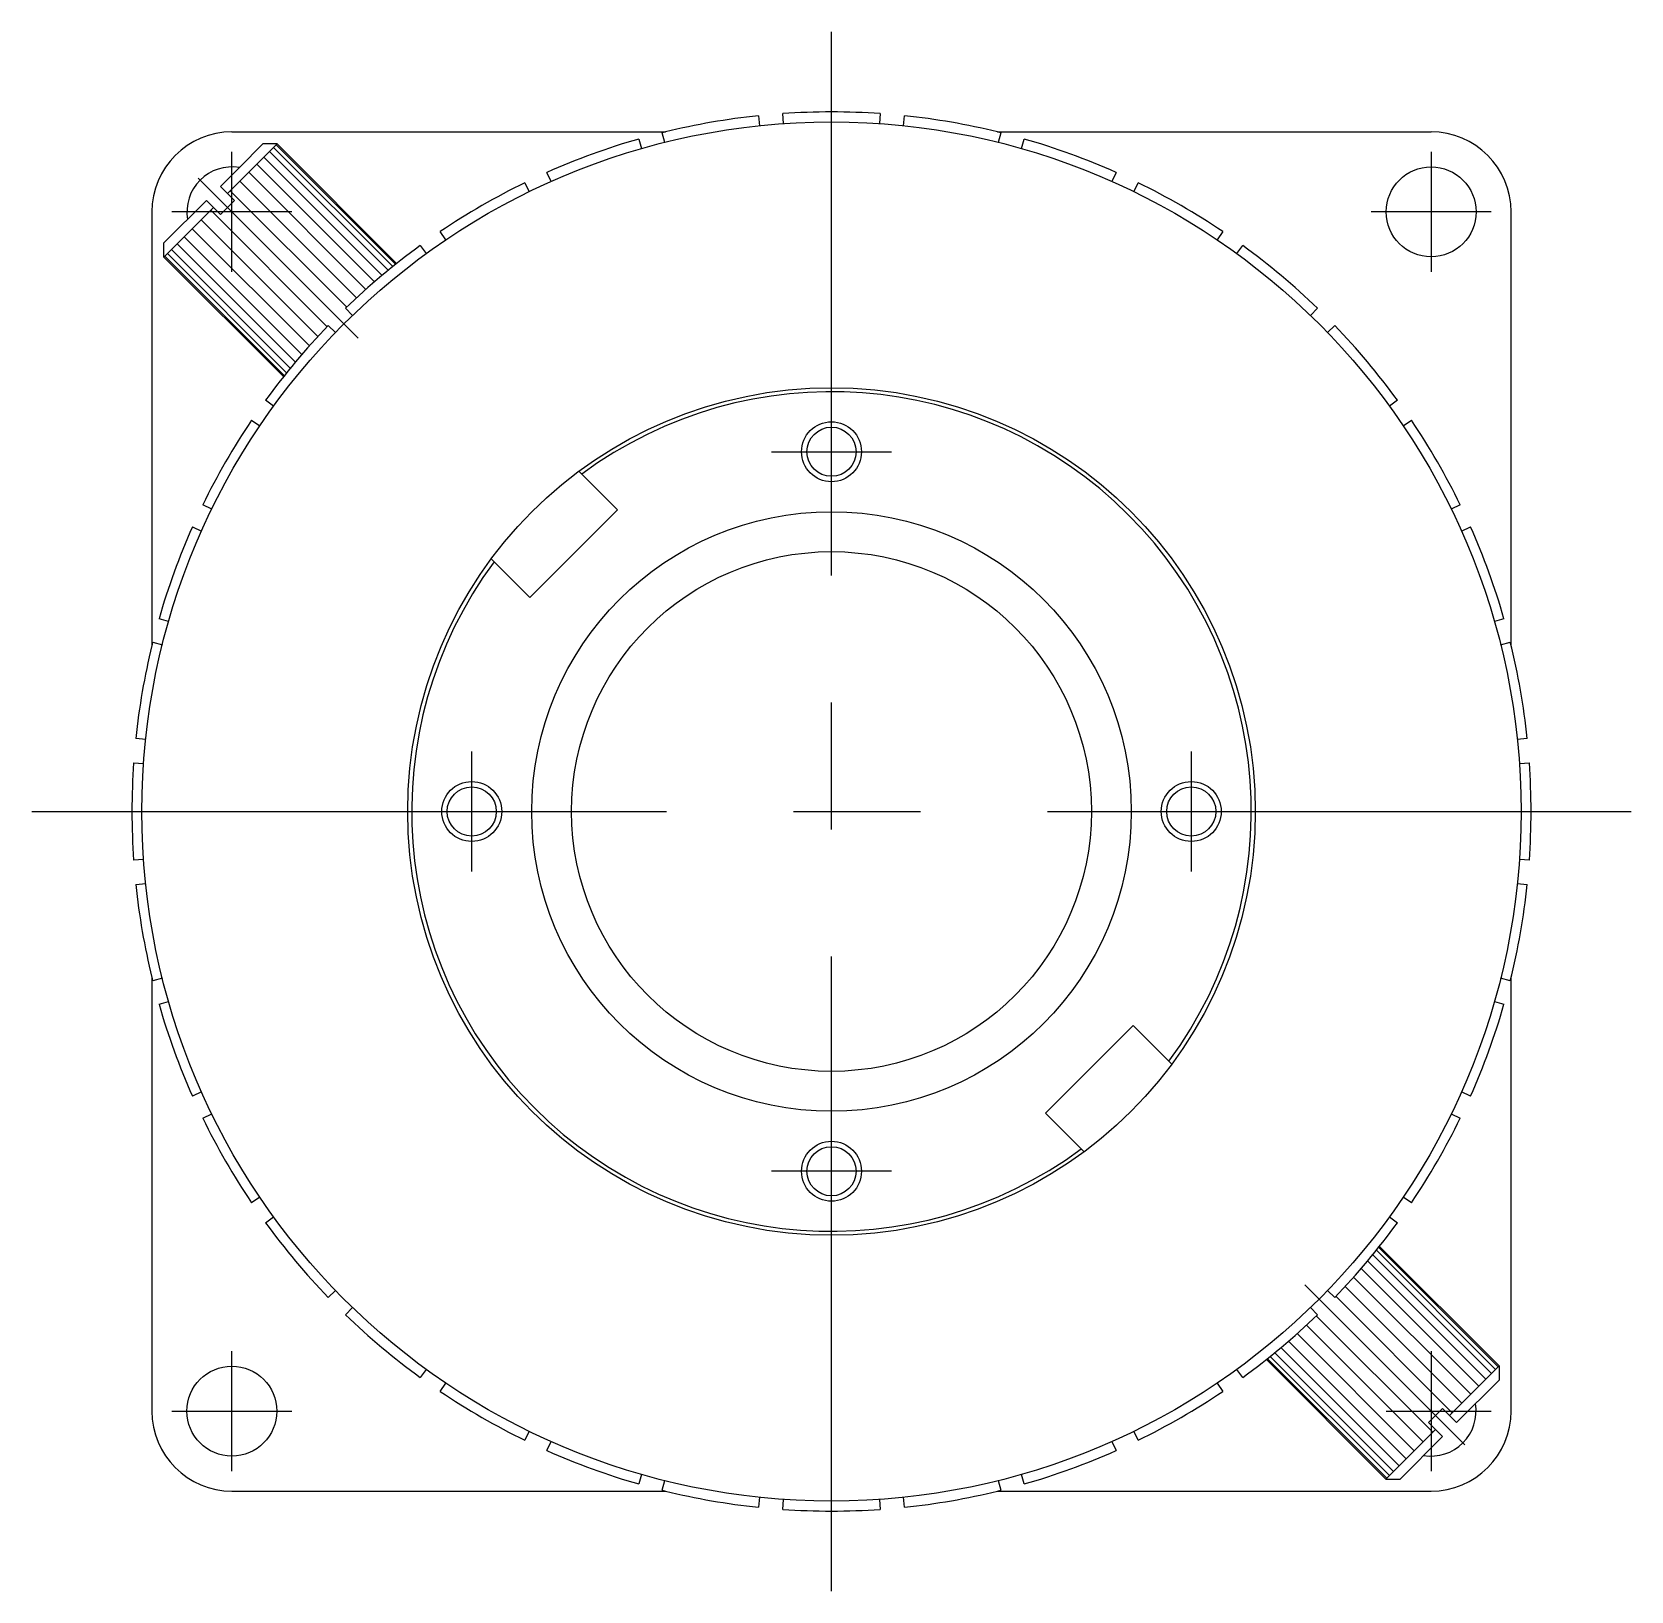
# Model space of a CAD drawing. Extents: x 10 to 127, y 10 to 351.
# Drawn here: x 44 to 124, y 273 to 351 of the extents above; entities that cross this region are included whole.
import ezdxf

# ---------------------------------------------------------------- set-up
doc = ezdxf.new("R2010")
doc.units = 0
doc.linetypes.add('CENTER', pattern=[50.8, 31.75, -6.35, 6.35, -6.35])
doc.layers.get('0').update_dxf_attribs({"linetype": 'CONTINUOUS'})
doc.layers.add('CENTER', color=1, linetype='CENTER')

msp = doc.modelspace()

# ---------------------------------------------------------------- linework, layer by layer
at = {"color": 7, "linetype": 'CONTINUOUS'}
for p, q in [((80.342, 346.808), (80.394, 346.311)), ((81.593, 346.416), (81.559, 346.915)), ((81.593, 346.416), (81.559, 346.915)), ((81.593, 346.416), (81.593, 346.416)), ((86.441, 346.915), (86.407, 346.416)), ((86.441, 346.915), (86.407, 346.416)), ((86.407, 346.416), (86.407, 346.416)), ((87.606, 346.311), (87.658, 346.808)), ((54, 346), (75.693, 346)), ((54, 346), (54, 346)), ((74.353, 345.644), (74.491, 345.164)), ((75.654, 345.475), (75.533, 345.96)), ((87.606, 346.311), (87.606, 346.311)), ((92.307, 346), (114, 346)), ((92.467, 345.96), (92.346, 345.475)), ((93.509, 345.164), (93.647, 345.644)), ((55.553, 345.397), (54.375, 344.219)), ((55.881, 345.018), (54.399, 343.536)), ((56.26, 345.397), (55.553, 345.397)), ((56.09, 345.226), (55.881, 345.018)), ((56.217, 345.354), (56.09, 345.226)), ((56.26, 345.397), (56.217, 345.354)), ((56.26, 345.397), (62.242, 339.415)), ((92.346, 345.475), (92.346, 345.475)), ((93.509, 345.164), (93.509, 345.164)), ((54.375, 344.219), (53.432, 343.275)), ((53.432, 343.275), (53.785, 342.922)), ((54.399, 343.536), (53.923, 343.059)), ((68.657, 343.458), (68.876, 343.008)), ((69.968, 343.517), (69.764, 343.974)), ((98.236, 343.974), (98.032, 343.517)), ((98.032, 343.517), (98.032, 343.517)), ((99.124, 343.008), (99.343, 343.458)), ((52.725, 342.568), (50.603, 340.447)), ((52.725, 342.568), (53.432, 341.861)), ((54.139, 342.568), (53.432, 341.861)), ((53.923, 343.059), (53.785, 342.922)), ((53.785, 342.922), (54.139, 342.568)), ((50, 342), (50, 320.307)), ((52.464, 341.601), (51.265, 340.402)), ((52.941, 342.077), (52.464, 341.601)), ((53.078, 342.215), (52.941, 342.077)), ((118, 320.307), (118, 342)), ((64.708, 340.602), (64.428, 341.016)), ((103.572, 341.016), (103.292, 340.602)), ((50.603, 339.74), (50.603, 340.447)), ((51.265, 340.402), (50.603, 339.74)), ((63.428, 340.316), (63.721, 339.911)), ((103.292, 340.602), (103.292, 340.602)), ((104.279, 339.911), (104.572, 340.316)), ((50.603, 339.74), (56.585, 333.758)), ((60.034, 336.817), (59.687, 337.177)), ((60.034, 336.817), (59.687, 337.177)), ((108.313, 337.177), (107.966, 336.817)), ((58.823, 336.313), (59.183, 335.966)), ((58.823, 336.313), (59.183, 335.966)), ((108.817, 335.966), (109.177, 336.313)), ((56.089, 332.279), (55.684, 332.572)), ((112.316, 332.572), (111.911, 332.279)), ((54.984, 331.572), (55.398, 331.292)), ((112.602, 331.292), (113.016, 331.572)), ((71.362, 329.022), (73.296, 327.089)), ((52.992, 327.124), (52.542, 327.343)), ((115.458, 327.343), (115.008, 327.124)), ((73.296, 327.089), (68.911, 322.704)), ((52.026, 326.236), (52.483, 326.032)), ((115.517, 326.032), (115.974, 326.236)), ((66.978, 324.638), (68.911, 322.704)), ((68.911, 322.704), (68.911, 322.704)), ((50.836, 321.509), (50.356, 321.647)), ((117.644, 321.647), (117.164, 321.509)), ((50.04, 320.467), (50.525, 320.346)), ((117.475, 320.346), (117.96, 320.467)), ((49.689, 315.606), (49.192, 315.658)), ((118.808, 315.658), (118.311, 315.606)), ((49.085, 314.441), (49.584, 314.407)), ((118.416, 314.407), (118.915, 314.441)), ((66, 313.229), (66, 313.5)), ((49.584, 309.593), (49.085, 309.559)), ((118.915, 309.559), (118.416, 309.593)), ((49.192, 308.342), (49.689, 308.394)), ((118.311, 308.394), (118.808, 308.342)), ((50, 303.693), (50, 282)), ((50.525, 303.654), (50.04, 303.533)), ((117.96, 303.533), (117.475, 303.654)), ((118, 282), (118, 303.693)), ((50.356, 302.353), (50.836, 302.491)), ((117.164, 302.491), (117.644, 302.353)), ((94.704, 296.911), (99.089, 301.296)), ((99.089, 301.296), (99.089, 301.296)), ((101.022, 299.362), (99.089, 301.296)), ((52.483, 297.968), (52.026, 297.764)), ((115.974, 297.764), (115.517, 297.968)), ((52.542, 296.657), (52.992, 296.876)), ((96.638, 294.978), (94.704, 296.911)), ((115.008, 296.876), (115.458, 296.657)), ((55.398, 292.708), (54.984, 292.428)), ((113.016, 292.428), (112.602, 292.708)), ((55.684, 291.428), (56.089, 291.721)), ((111.911, 291.721), (112.316, 291.428)), ((117.397, 284.26), (111.415, 290.242)), ((59.183, 288.034), (58.823, 287.687)), ((109.177, 287.687), (108.817, 288.034)), ((59.687, 286.823), (60.034, 287.183)), ((107.966, 287.183), (108.313, 286.823)), ((63.721, 284.089), (63.428, 283.684)), ((104.572, 283.684), (104.279, 284.089)), ((111.74, 278.603), (105.758, 284.585)), ((116.735, 283.598), (117.397, 284.26)), ((117.397, 284.26), (117.397, 283.553)), ((64.428, 282.984), (64.708, 283.398)), ((103.292, 283.398), (103.572, 282.984)), ((115.275, 281.432), (117.397, 283.553)), ((115.536, 282.399), (116.735, 283.598)), ((113.861, 281.432), (114.568, 282.139)), ((115.275, 281.432), (114.568, 282.139)), ((114.922, 281.785), (115.059, 281.923)), ((115.059, 281.923), (115.536, 282.399)), ((68.876, 280.992), (68.657, 280.542)), ((99.343, 280.542), (99.124, 280.992)), ((113.601, 280.464), (114.077, 280.941)), ((114.215, 281.078), (113.861, 281.432)), ((114.077, 280.941), (114.215, 281.078)), ((114.568, 280.725), (114.215, 281.078)), ((69.764, 280.026), (69.968, 280.483)), ((98.032, 280.483), (98.236, 280.026)), ((112.119, 278.982), (113.601, 280.464)), ((112.447, 278.603), (114.568, 280.725)), ((74.491, 278.836), (74.353, 278.356)), ((75.533, 278.04), (75.654, 278.525)), ((92.346, 278.525), (92.467, 278.04)), ((93.647, 278.356), (93.509, 278.836)), ((111.74, 278.603), (111.783, 278.646)), ((111.74, 278.603), (112.447, 278.603)), ((111.783, 278.646), (111.91, 278.774)), ((111.91, 278.774), (112.119, 278.982)), ((54, 278), (75.693, 278)), ((80.394, 277.689), (80.342, 277.192)), ((87.658, 277.192), (87.606, 277.689)), ((92.307, 278), (114, 278)), ((81.559, 277.085), (81.593, 277.584)), ((86.407, 277.584), (86.441, 277.085))]:
    msp.add_line(p, q, dxfattribs=at)
at = {"color": 3, "linetype": 'CONTINUOUS'}
for p, q in [((55.881, 345.018), (61.822, 339.077)), ((56.09, 345.226), (62.052, 339.263)), ((56.217, 345.354), (62.194, 339.377)), ((55.25, 344.386), (61.136, 338.5)), ((55.598, 344.735), (61.513, 338.82)), ((54.399, 343.536), (60.238, 337.697)), ((54.846, 343.982), (60.706, 338.123)), ((53.923, 343.059), (59.747, 337.235)), ((58.303, 335.762), (52.464, 341.601)), ((58.765, 336.253), (52.941, 342.077)), ((59.605, 336.395), (53.785, 342.215)), ((57.877, 335.294), (52.018, 341.154)), ((56.923, 334.178), (50.982, 340.119)), ((57.18, 334.487), (51.265, 340.402)), ((57.5, 334.864), (51.614, 340.75)), ((56.623, 333.806), (50.646, 339.783)), ((56.737, 333.948), (50.774, 339.91)), ((111.077, 289.822), (117.018, 283.881)), ((111.263, 290.052), (117.226, 284.09)), ((111.377, 290.194), (117.354, 284.217)), ((110.5, 289.136), (116.386, 283.25)), ((110.82, 289.513), (116.735, 283.598)), ((109.697, 288.238), (115.536, 282.399)), ((110.123, 288.706), (115.982, 282.846)), ((108.395, 287.605), (114.215, 281.785)), ((109.235, 287.747), (115.059, 281.923)), ((114.077, 280.941), (108.253, 286.765)), ((113.154, 280.018), (107.294, 285.877)), ((113.601, 280.464), (107.762, 286.303)), ((112.119, 278.982), (106.178, 284.923)), ((112.402, 279.265), (106.487, 285.18)), ((112.75, 279.614), (106.864, 285.5)), ((111.783, 278.646), (105.806, 284.623)), ((111.91, 278.774), (105.948, 284.737))]:
    msp.add_line(p, q, dxfattribs=at)
at = {"color": 7, "linetype": 'CONTINUOUS'}
for centre, radius in [((84, 312), 34.5), ((114, 342), 2.25), ((84, 312), 21.2), ((84, 330), 1.229), ((84, 312), 15), ((84, 312), 13), ((66, 312), 1.229), ((102, 312), 1.229), ((84, 294), 1.229), ((54, 282), 2.25)]:
    msp.add_circle(centre, radius, dxfattribs=at)
at = {"color": 3, "linetype": 'CONTINUOUS'}
for centre in [(84, 330), (66, 312), (102, 312), (84, 294)]:
    msp.add_circle(centre, 1.5, dxfattribs=at)
at = {"color": 7, "linetype": 'CONTINUOUS'}
for centre, radius, start, end in [((84, 312), 35, 96, 103.72913), ((84, 312), 35, 86, 94), ((84, 312), 35, 86, 94), ((84, 312), 35, 76.27087, 84), ((54, 342), 4, 90, 180), ((84, 312), 35, 106, 114), ((84, 312), 35, 103.72913, 104), ((84, 312), 35, 76, 76.27087), ((84, 312), 35, 66, 74), ((114, 342), 4, 0, 90), ((54, 342), 2.25, 80.40658, 189.59342), ((84, 312), 35, 116, 124), ((84, 312), 35, 56, 64), ((84, 312), 35, 126, 134), ((84, 312), 35, 46, 54), ((84, 312), 35, 136, 144), ((84, 312), 35, 36, 44), ((84, 312), 21, 323.48897, 126.51103), ((84, 312), 35, 146, 154), ((84, 312), 35, 26, 34), ((84, 312), 35, 156, 164), ((84, 312), 35, 16, 24), ((84, 312), 21, 143.48897, 306.51103), ((84, 312), 35, 166.27087, 174), ((84, 312), 35, 166, 166.27087), ((84, 312), 35, 6, 14), ((84, 312), 35, 176, 184), ((84, 312), 35, 356, 4), ((84, 312), 35, 186, 193.72913), ((84, 312), 35, 346, 354), ((84, 312), 35, 193.72913, 194), ((84, 312), 35, 196, 204), ((84, 312), 35, 336, 344), ((84, 312), 35, 206, 214), ((84, 312), 35, 326, 334), ((84, 312), 35, 216, 224), ((84, 312), 35, 316, 324), ((84, 312), 35, 226, 234), ((84, 312), 35, 306, 314), ((84, 312), 35, 236, 244), ((84, 312), 35, 296, 304), ((54, 282), 4, 180, 270), ((114, 282), 2.25, 260.40658, 9.59342), ((114, 282), 4, 270, 0), ((84, 312), 35, 246, 254), ((84, 312), 35, 286, 294), ((84, 312), 35, 256, 256.27087), ((84, 312), 35, 256.27087, 264), ((84, 312), 35, 276, 283.72913), ((84, 312), 35, 283.72913, 284), ((84, 312), 35, 266, 274)]:
    msp.add_arc(centre, radius, start, end, dxfattribs=at)
at = {"layer": 'CENTER', "color": 1, "linetype": 'CENTER'}
for p, q in [((84, 273), (84, 351)), ((54, 339), (54, 345)), ((114, 345), (114, 339)), ((60.324, 335.676), (52.312, 343.688)), ((56.25, 342), (51, 342)), ((56.25, 342), (56, 342)), ((57, 342), (56.25, 342)), ((57, 342), (56.25, 342)), ((111.75, 342), (111, 342)), ((111.75, 342), (111, 342)), ((112, 342), (111.75, 342)), ((117, 342), (111.75, 342)), ((81, 330), (85.229, 330)), ((85.229, 330), (85.5, 330)), ((85.5, 330), (87, 330)), ((66, 309), (66, 315)), ((102, 315), (102, 309)), ((44, 312), (124, 312)), ((87, 294), (81, 294)), ((107.676, 288.324), (115.688, 280.312)), ((54, 279), (54, 285)), ((114, 285), (114, 279)), ((51, 282), (56.25, 282)), ((56, 282), (56.25, 282)), ((56.25, 282), (57, 282)), ((56.25, 282), (57, 282)), ((111.75, 282), (117, 282))]:
    msp.add_line(p, q, dxfattribs=at)

doc.saveas('drawing.dxf')
